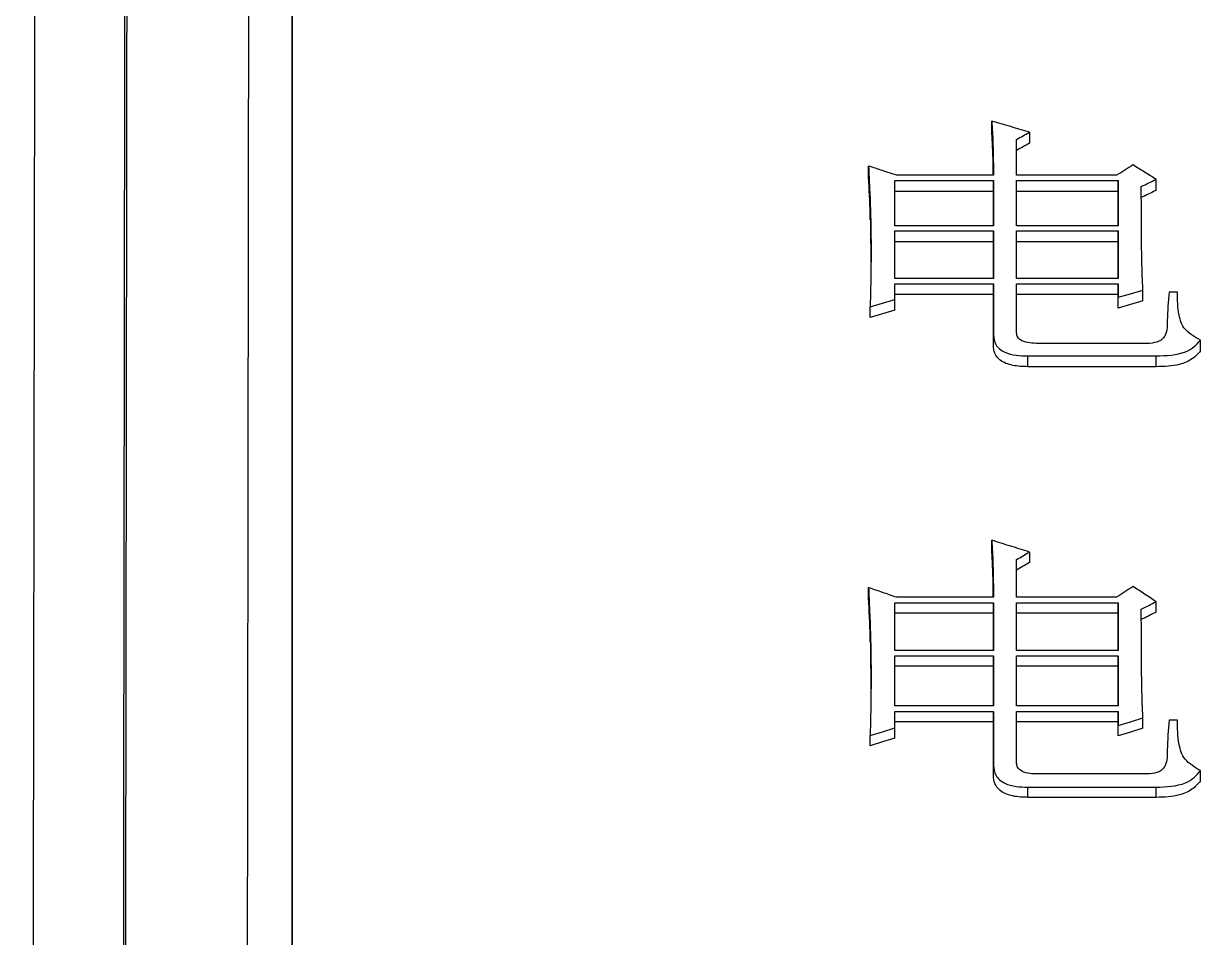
# Model space of a CAD drawing. Header units: millimetres. Extents: x 2016 to 4452, y 736 to 2459.
# Drawn here: x 2581.51 to 2589.25, y 2276.86 to 2282.88 of the extents above; entities that cross this region are included whole.
import ezdxf

# ---------------------------------------------------------------- set-up
doc = ezdxf.new("R2010")
doc.units = ezdxf.units.MM

msp = doc.modelspace()

# ---------------------------------------------------------------- linework, layer by layer
at = {"color": 7, "linetype": 'Continuous', "lineweight": 25}
for p, q in [((2587.8804, 2282.1607), (2587.8804, 2282.2336)), ((2588.1292, 2282.1597), (2588.1292, 2282.087)), ((2588.0426, 2281.8766), (2588.0426, 2282.1126)), ((2587.0691, 2281.8649), (2587.0691, 2281.9374)), ((2587.2421, 2281.8428), (2587.8912, 2281.8428)), ((2587.2421, 2281.5443), (2587.2421, 2281.8428)), ((2587.8912, 2281.8766), (2587.253, 2281.8766)), ((2587.8912, 2281.8428), (2587.8912, 2281.5443)), ((2587.8912, 2281.7705), (2587.8912, 2281.8428)), ((2588.7025, 2281.8766), (2588.0426, 2281.8766)), ((2588.0426, 2281.8428), (2588.7133, 2281.8427)), ((2588.0426, 2281.5443), (2588.0426, 2281.8428)), ((2588.7133, 2281.8427), (2588.7133, 2281.5443)), ((2588.7133, 2281.7704), (2588.7133, 2281.8427)), ((2588.9621, 2281.7772), (2588.9621, 2281.8495)), ((2587.8912, 2281.7705), (2587.2421, 2281.7705)), ((2587.8912, 2281.5443), (2587.8912, 2281.7705)), ((2588.7133, 2281.7704), (2588.0426, 2281.7705)), ((2588.7133, 2281.5443), (2588.7133, 2281.7704)), ((2587.0808, 2281.5856), (2587.0846, 2281.2678)), ((2587.8912, 2281.5443), (2587.2421, 2281.5443)), ((2587.2421, 2281.5102), (2587.8912, 2281.5102)), ((2587.2421, 2281.1961), (2587.2421, 2281.5102)), ((2587.8912, 2281.5102), (2587.8912, 2281.1961)), ((2587.8912, 2281.4384), (2587.8912, 2281.5102)), ((2588.7133, 2281.5443), (2588.0426, 2281.5443)), ((2588.0426, 2281.5102), (2588.7133, 2281.5102)), ((2588.0426, 2281.1961), (2588.0426, 2281.5102)), ((2588.7133, 2281.5102), (2588.7133, 2281.1961)), ((2588.7133, 2281.4384), (2588.7133, 2281.5102)), ((2587.8912, 2281.4384), (2587.2421, 2281.4384)), ((2587.8912, 2281.1961), (2587.8912, 2281.4384)), ((2588.7133, 2281.4384), (2588.0426, 2281.4384)), ((2588.7133, 2281.1961), (2588.7133, 2281.4384)), ((2587.8912, 2281.1961), (2587.2421, 2281.1961)), ((2588.7133, 2281.1961), (2588.0426, 2281.1961)), ((2587.2421, 2281.1619), (2587.8912, 2281.1619)), ((2587.2421, 2281.059), (2587.2421, 2281.1619)), ((2587.8912, 2281.1619), (2587.8912, 2280.825)), ((2587.8912, 2281.0904), (2587.8912, 2281.1619)), ((2588.0426, 2281.1619), (2588.7133, 2281.1619)), ((2588.0426, 2280.8457), (2588.0426, 2281.1619)), ((2588.7133, 2281.1619), (2588.7133, 2281.0727)), ((2588.7133, 2281.0904), (2588.7133, 2281.1619)), ((2588.8756, 2281.0494), (2588.8756, 2281.1207)), ((2587.8912, 2281.0904), (2587.2421, 2281.0904)), ((2587.2421, 2280.9877), (2587.2421, 2281.059)), ((2587.8912, 2280.754), (2587.8912, 2281.0904)), ((2588.7133, 2281.0904), (2588.0426, 2281.0904)), ((2588.7133, 2281.0014), (2588.7133, 2281.0904)), ((2588.7133, 2281.0014), (2588.7133, 2281.0727)), ((2589.1027, 2281.107), (2589.0486, 2281.107)), ((2587.0799, 2280.9397), (2587.0799, 2281.0109)), ((2587.8912, 2280.754), (2587.8912, 2280.825)), ((2588.9191, 2280.7698), (2588.1724, 2280.7698)), ((2589.2542, 2280.7195), (2589.2542, 2280.7905)), ((2588.1184, 2280.616), (2588.1184, 2280.6868)), ((2588.1184, 2280.6868), (2588.9621, 2280.6868)), ((2588.9621, 2280.616), (2588.9621, 2280.6868)), ((2588.9621, 2280.616), (2588.1184, 2280.616)), ((2587.8804, 2279.4041), (2587.8804, 2279.4733)), ((2588.0426, 2279.0976), (2588.0426, 2279.346)), ((2588.1292, 2279.3955), (2588.1292, 2279.3264)), ((2587.0691, 2279.0927), (2587.0691, 2279.1616)), ((2587.8912, 2279.0976), (2587.253, 2279.0976)), ((2588.7025, 2279.0976), (2588.0426, 2279.0976)), ((2587.2422, 2279.062), (2587.8912, 2279.062)), ((2587.2422, 2278.7481), (2587.2422, 2279.062)), ((2587.8912, 2279.062), (2587.8912, 2278.7481)), ((2587.8912, 2278.9933), (2587.8912, 2279.062)), ((2588.0426, 2279.062), (2588.7133, 2279.062)), ((2588.0426, 2278.7481), (2588.0426, 2279.062)), ((2588.7133, 2279.062), (2588.7133, 2278.7481)), ((2588.7133, 2278.9933), (2588.7133, 2279.062)), ((2588.9621, 2279.0004), (2588.9621, 2279.0691)), ((2587.8912, 2278.9933), (2587.2422, 2278.9933)), ((2587.8912, 2278.7481), (2587.8912, 2278.9933)), ((2588.7133, 2278.9933), (2588.0426, 2278.9933)), ((2588.7133, 2278.7481), (2588.7133, 2278.9933)), ((2587.0807, 2278.8036), (2587.0846, 2278.4553)), ((2587.8912, 2278.7481), (2587.2422, 2278.7481)), ((2587.2422, 2278.7123), (2587.8912, 2278.7123)), ((2587.2422, 2278.3822), (2587.2422, 2278.7123)), ((2587.8912, 2278.7123), (2587.8912, 2278.3821)), ((2587.8912, 2278.6441), (2587.8912, 2278.7123)), ((2588.7133, 2278.7481), (2588.0426, 2278.7481)), ((2588.0426, 2278.7123), (2588.7133, 2278.7123)), ((2588.0426, 2278.3821), (2588.0426, 2278.7123)), ((2588.7133, 2278.7123), (2588.7133, 2278.3821)), ((2588.7133, 2278.6441), (2588.7133, 2278.7123)), ((2587.8912, 2278.6441), (2587.2422, 2278.6441)), ((2587.8912, 2278.3821), (2587.8912, 2278.6441)), ((2588.7133, 2278.6441), (2588.0426, 2278.6441)), ((2588.7133, 2278.3821), (2588.7133, 2278.6441)), ((2587.8912, 2278.3821), (2587.2422, 2278.3822)), ((2587.2422, 2278.3462), (2587.8912, 2278.3462)), ((2587.2422, 2278.238), (2587.2422, 2278.3462)), ((2587.8912, 2278.3462), (2587.8912, 2277.9923)), ((2587.8912, 2278.2784), (2587.8912, 2278.3462)), ((2588.7133, 2278.3821), (2588.0426, 2278.3821)), ((2588.0426, 2278.3462), (2588.7133, 2278.3461)), ((2588.0427, 2278.014), (2588.0426, 2278.3462)), ((2588.7133, 2278.3461), (2588.7133, 2278.2525)), ((2588.7133, 2278.2784), (2588.7133, 2278.3461)), ((2587.8912, 2278.2784), (2587.2422, 2278.2784)), ((2587.8912, 2277.925), (2587.8912, 2278.2784)), ((2588.7133, 2278.2784), (2588.0426, 2278.2784)), ((2588.7133, 2278.1848), (2588.7133, 2278.2784)), ((2588.7133, 2278.1848), (2588.7133, 2278.2525)), ((2588.8756, 2278.2352), (2588.8756, 2278.3029)), ((2589.1028, 2278.2885), (2589.0487, 2278.2885)), ((2587.0799, 2278.12), (2587.0799, 2278.1875)), ((2587.2422, 2278.1704), (2587.2422, 2278.238)), ((2587.8912, 2277.925), (2587.8912, 2277.9923)), ((2588.9191, 2277.9343), (2588.1725, 2277.9343)), ((2589.2542, 2277.8888), (2589.2542, 2277.9561)), ((2588.1184, 2277.7802), (2588.1184, 2277.8473)), ((2588.1184, 2277.8473), (2588.9621, 2277.8473)), ((2588.9621, 2277.7802), (2588.1184, 2277.7802)), ((2588.9621, 2277.7802), (2588.9621, 2277.8473))]:
    msp.add_line(p, q, dxfattribs=at)
at = {"color": 7, "linetype": 'Continuous', "lineweight": 25, "flags": 128}
for points in [[(2588.7133, 2281.0727), (2588.7944, 2281.0967), (2588.8756, 2281.1207)], [(2587.0799, 2281.0109), (2587.161, 2281.0349), (2587.2421, 2281.059)], [(2588.8756, 2281.0494), (2588.7944, 2281.0254), (2588.7133, 2281.0014)], [(2587.2421, 2280.9877), (2587.161, 2280.9637), (2587.0799, 2280.9397)], [(2588.7133, 2278.2525), (2588.7945, 2278.2777), (2588.8756, 2278.3029)], [(2587.0799, 2278.1875), (2587.161, 2278.2128), (2587.2422, 2278.238)], [(2587.2422, 2278.1704), (2587.161, 2278.1452), (2587.0799, 2278.12)], [(2588.8756, 2278.2352), (2588.7945, 2278.21), (2588.7133, 2278.1848)]]:
    msp.add_lwpolyline(points, dxfattribs=at)
at = {"color": 7, "linetype": 'Continuous', "lineweight": 25}
for points, knots in [([(2583.2737, 2302.1156), (2583.2737, 2302.0115), (2583.2737, 2301.4908), (2583.2738, 2300.1239), (2583.2738, 2297.964), (2583.2739, 2295.3456), (2583.2739, 2292.883), (2583.274, 2289.3752), (2583.274, 2286.2323), (2583.274, 2281.9172), (2583.2741, 2277.2301), (2583.2741, 2272.0979), (2583.2742, 2266.6744), (2583.2742, 2262.1157), (2583.2743, 2256.1932), (2583.2743, 2251.2874), (2583.2744, 2244.6085), (2583.2745, 2240.3157), (2583.2746, 2237.3146)], [0, 0, 0, 0, 0.020124, 0.100733, 0.181328, 0.221587, 0.302184, 0.342442, 0.423039, 0.463298, 0.543894, 0.624491, 0.664749, 0.745346, 0.785604, 0.8662, 0.906458, 1, 1, 1, 1]), ([(2583.2741, 2271.0256), (2583.2741, 2272.2103), (2583.2741, 2274.4638), (2583.2741, 2278.5041), (2583.274, 2282.2116), (2583.274, 2286.4463), (2583.274, 2289.5202), (2583.2739, 2292.9324), (2583.2739, 2295.9099), (2583.2738, 2298.2533), (2583.2737, 2300.1937), (2583.2737, 2300.9275), (2583.2736, 2301.4243)], [0, 0, 0, 0, 0.072858, 0.13859, 0.270184, 0.335916, 0.467513, 0.533245, 0.664841, 0.796434, 0.862166, 1, 1, 1, 1]), ([(2581.605, 2301.1675), (2581.6051, 2301.1959), (2581.6055, 2301.2843), (2581.6041, 2300.298), (2581.6012, 2298.2851), (2581.5965, 2295.2224), (2581.5913, 2291.8341), (2581.5862, 2288.4967), (2581.5816, 2285.4271), (2581.576, 2281.7837), (2581.5695, 2277.5129), (2581.5623, 2272.8672), (2581.5545, 2267.9204), (2581.5463, 2262.7501), (2581.5373, 2257.0657), (2581.5274, 2250.8687), (2581.5167, 2244.1849), (2581.5092, 2239.4942), (2581.5054, 2237.1001)], [0, 0, 0, 0, 0.039342, 0.122943, 0.206183, 0.289063, 0.371582, 0.416612, 0.465601, 0.518547, 0.575452, 0.636313, 0.690059, 0.746552, 0.805793, 0.867782, 0.932518, 1, 1, 1, 1]), ([(2582.1103, 2236.9646), (2582.1149, 2240.2638), (2582.124, 2246.8623), (2582.1369, 2256.2924), (2582.149, 2265.173), (2582.16, 2273.3306), (2582.1697, 2280.6311), (2582.178, 2286.9483), (2582.1847, 2292.1726), (2582.1897, 2296.2208), (2582.1925, 2298.6247), (2582.1939, 2299.9382), (2582.1941, 2300.2597), (2582.1942, 2300.4205)], [0, 0, 0, 0, 0.0981345, 0.196269, 0.2944034, 0.3925379, 0.4906723, 0.5888066, 0.686941, 0.7850753, 0.8832097, 0.9416048, 1, 1, 1, 1]), ([(2582.1243, 2236.9159), (2582.1276, 2239.3015), (2582.1341, 2244.0081), (2582.1434, 2250.7574), (2582.152, 2257.1), (2582.16, 2262.9951), (2582.1674, 2268.4257), (2582.1751, 2274.1587), (2582.1828, 2279.9274), (2582.19, 2285.4077), (2582.1958, 2289.8748), (2582.2002, 2293.3977), (2582.2035, 2296.0607), (2582.2057, 2297.96), (2582.207, 2299.191), (2582.2075, 2299.7058), (2582.2075, 2299.8557), (2582.2075, 2299.8805)], [0, 0, 0, 0, 0.07139, 0.140843, 0.208359, 0.273937, 0.337578, 0.399281, 0.488173, 0.572709, 0.652888, 0.72871, 0.800173, 0.867277, 0.930021, 0.988406, 1, 1, 1, 1]), ([(2583.0056, 2299.0975), (2583.0056, 2299.0046), (2583.0055, 2298.8347), (2583.0051, 2298.3871), (2583.0046, 2297.8466), (2583.0038, 2297.1707), (2583.0029, 2296.3631), (2583.0018, 2295.4231), (2583.0005, 2294.3515), (2582.9984, 2292.642), (2582.995, 2289.9558), (2582.9899, 2285.806), (2582.9832, 2280.5897), (2582.9758, 2274.9828), (2582.9682, 2269.3056), (2582.9608, 2263.8385), (2582.9525, 2257.8256), (2582.9435, 2251.278), (2582.9338, 2244.2352), (2582.9269, 2239.2928), (2582.9234, 2236.7788)], [0, 0, 0, 0, 0.037781, 0.069081, 0.100468, 0.131943, 0.163506, 0.195157, 0.226895, 0.258722, 0.330934, 0.408983, 0.49287, 0.582593, 0.645672, 0.711347, 0.779618, 0.850484, 0.923944, 1, 1, 1, 1]), ([(2587.8804, 2282.2336), (2587.8831, 2282.1849), (2587.8879, 2282.1012), (2587.8904, 2281.9821), (2587.8909, 2281.9118), (2587.8912, 2281.8766)], [0, 0, 0, 0, 0.41049, 0.705225, 1, 1, 1, 1]), ([(2588.1292, 2282.1597), (2588.0877, 2282.172), (2588.0048, 2282.1966), (2587.9218, 2282.2212), (2587.8804, 2282.2336)], [0, 0, 0, 0, 0.499999, 1, 1, 1, 1]), ([(2587.8903, 2281.8766), (2587.8901, 2281.9014), (2587.8897, 2281.9614), (2587.8864, 2282.0561), (2587.8824, 2282.1259), (2587.8804, 2282.1607)], [0, 0, 0, 0, 0.261526, 0.630722, 1, 1, 1, 1]), ([(2588.0426, 2282.1126), (2588.057, 2282.1204), (2588.0859, 2282.1361), (2588.1147, 2282.1518), (2588.1292, 2282.1597)], [0, 0, 0, 0, 0.500001, 1, 1, 1, 1]), ([(2588.1292, 2282.087), (2588.1147, 2282.0791), (2588.0859, 2282.0635), (2588.057, 2282.0478), (2588.0426, 2282.0399)], [0, 0, 0, 0, 0.499999, 1, 1, 1, 1]), ([(2587.0691, 2281.9374), (2587.0713, 2281.8891), (2587.078, 2281.7442), (2587.0861, 2281.5174), (2587.0852, 2281.2568), (2587.0817, 2281.0929), (2587.0799, 2281.0109)], [0, 0, 0, 0, 0.157705, 0.473128, 0.736533, 1, 1, 1, 1]), ([(2587.253, 2281.8766), (2587.2223, 2281.8867), (2587.161, 2281.907), (2587.0997, 2281.9272), (2587.0691, 2281.9374)], [0, 0, 0, 0, 0.5, 1, 1, 1, 1]), ([(2588.8107, 2281.9441), (2588.7926, 2281.9329), (2588.7566, 2281.9103), (2588.7205, 2281.8878), (2588.7025, 2281.8766)], [0, 0, 0, 0, 0.499999, 1, 1, 1, 1]), ([(2588.9621, 2281.8495), (2588.9369, 2281.8653), (2588.8864, 2281.8968), (2588.8359, 2281.9284), (2588.8107, 2281.9441)], [0, 0, 0, 0, 0.499999, 1, 1, 1, 1]), ([(2587.0804, 2281.5836), (2587.0801, 2281.5968), (2587.0781, 2281.691), (2587.0732, 2281.7845), (2587.0691, 2281.8649)], [0, 0, 0, 0, 0.139908, 1, 1, 1, 1]), ([(2588.8647, 2281.8021), (2588.881, 2281.81), (2588.9134, 2281.8258), (2588.9459, 2281.8416), (2588.9621, 2281.8495)], [0, 0, 0, 0, 0.5, 1, 1, 1, 1]), ([(2588.8756, 2281.1207), (2588.8736, 2281.1605), (2588.8714, 2281.2052), (2588.8693, 2281.2697), (2588.8681, 2281.3342), (2588.8665, 2281.4134), (2588.8661, 2281.4925), (2588.8656, 2281.5418), (2588.8655, 2281.5764), (2588.8653, 2281.5961), (2588.8653, 2281.6084), (2588.8653, 2281.6183), (2588.8652, 2281.6281), (2588.8652, 2281.638), (2588.8651, 2281.6503), (2588.8651, 2281.6601), (2588.8651, 2281.6724), (2588.865, 2281.6823), (2588.865, 2281.6946), (2588.865, 2281.7044), (2588.8649, 2281.7143), (2588.8649, 2281.7241), (2588.8649, 2281.7339), (2588.8649, 2281.7462), (2588.8648, 2281.7548), (2588.8648, 2281.7634), (2588.8648, 2281.7683), (2588.8648, 2281.7745), (2588.8648, 2281.7794), (2588.8648, 2281.7843), (2588.8648, 2281.7891), (2588.8648, 2281.7951), (2588.8647, 2281.7998), (2588.8647, 2281.8021)], [0, 0, 0, 0, 0.174064, 0.195822, 0.282854, 0.456917, 0.543949, 0.63098, 0.674496, 0.696254, 0.718011, 0.72889, 0.739769, 0.761527, 0.772406, 0.794164, 0.805043, 0.826801, 0.83768, 0.859437, 0.870316, 0.881195, 0.902953, 0.913832, 0.93559, 0.941029, 0.951908, 0.957348, 0.968227, 0.973666, 0.979105, 0.989553, 1, 1, 1, 1]), ([(2588.9621, 2281.7772), (2588.9459, 2281.7693), (2588.9134, 2281.7536), (2588.881, 2281.7378), (2588.8647, 2281.7299)], [0, 0, 0, 0, 0.499998, 1, 1, 1, 1]), ([(2589.0486, 2281.107), (2589.0427, 2281.0452), (2589.0338, 2280.9514), (2589.0368, 2280.8456), (2589.0082, 2280.8), (2588.9746, 2280.7769), (2588.9408, 2280.7725), (2588.9191, 2280.7698)], [0, 0, 0, 0, 0.493108, 0.749094, 0.814101, 0.880835, 1, 1, 1, 1]), ([(2589.2542, 2280.7905), (2589.2161, 2280.8124), (2589.1412, 2280.8553), (2589.1042, 2280.9745), (2589.1033, 2281.0568), (2589.1027, 2281.107)], [0, 0, 0, 0, 0.287877, 0.565058, 1, 1, 1, 1]), ([(2587.8912, 2280.825), (2587.8932, 2280.8032), (2587.8974, 2280.7591), (2587.959, 2280.7085), (2588.0398, 2280.6892), (2588.092, 2280.6876), (2588.1184, 2280.6868)], [0, 0, 0, 0, 0.266734, 0.54095, 0.768753, 1, 1, 1, 1]), ([(2588.1724, 2280.7698), (2588.1537, 2280.7704), (2588.1167, 2280.7716), (2588.0687, 2280.7881), (2588.0448, 2280.817), (2588.0434, 2280.8362), (2588.0426, 2280.8457)], [0, 0, 0, 0, 0.293264, 0.577264, 0.790624, 1, 1, 1, 1]), ([(2588.1184, 2280.616), (2588.0848, 2280.6171), (2588.019, 2280.6193), (2587.9349, 2280.6509), (2587.895, 2280.703), (2587.8925, 2280.7371), (2587.8912, 2280.754)], [0, 0, 0, 0, 0.29371, 0.577274, 0.790365, 1, 1, 1, 1]), ([(2588.9621, 2280.6868), (2589.0302, 2280.6892), (2589.1243, 2280.6924), (2589.2154, 2280.7461), (2589.2414, 2280.7758), (2589.2542, 2280.7905)], [0, 0, 0, 0, 0.5701603, 0.7877126, 1, 1, 1, 1]), ([(2589.2542, 2280.7195), (2589.2374, 2280.7009), (2589.2033, 2280.6629), (2589.1003, 2280.6192), (2589.0149, 2280.6172), (2588.9621, 2280.616)], [0, 0, 0, 0, 0.2697831, 0.5484435, 1, 1, 1, 1]), ([(2587.8804, 2279.4733), (2587.8832, 2279.422), (2587.8879, 2279.334), (2587.8905, 2279.2087), (2587.891, 2279.1346), (2587.8912, 2279.0976)], [0, 0, 0, 0, 0.41049, 0.705225, 1, 1, 1, 1]), ([(2588.1292, 2279.3955), (2588.0877, 2279.4085), (2588.0048, 2279.4344), (2587.9218, 2279.4603), (2587.8804, 2279.4733)], [0, 0, 0, 0, 0.499999, 1, 1, 1, 1]), ([(2587.8904, 2279.0976), (2587.8902, 2279.1262), (2587.8898, 2279.1918), (2587.8864, 2279.2939), (2587.8824, 2279.3674), (2587.8804, 2279.4041)], [0, 0, 0, 0, 0.279289, 0.639605, 1, 1, 1, 1]), ([(2588.0426, 2279.346), (2588.0571, 2279.3542), (2588.0859, 2279.3708), (2588.1148, 2279.3873), (2588.1292, 2279.3955)], [0, 0, 0, 0, 0.500001, 1, 1, 1, 1]), ([(2588.1292, 2279.3264), (2588.1148, 2279.3182), (2588.0859, 2279.3017), (2588.0571, 2279.2852), (2588.0426, 2279.2769)], [0, 0, 0, 0, 0.4999995, 1, 1, 1, 1]), ([(2587.0691, 2279.1616), (2587.0713, 2279.1108), (2587.0781, 2278.9583), (2587.0861, 2278.7198), (2587.0852, 2278.4459), (2587.0817, 2278.2737), (2587.0799, 2278.1875)], [0, 0, 0, 0, 0.157705, 0.473128, 0.736533, 1, 1, 1, 1]), ([(2587.253, 2279.0976), (2587.2223, 2279.1083), (2587.161, 2279.1296), (2587.0997, 2279.1509), (2587.0691, 2279.1616)], [0, 0, 0, 0, 0.5, 1, 1, 1, 1]), ([(2588.8107, 2279.1687), (2588.7926, 2279.1568), (2588.7566, 2279.1331), (2588.7205, 2279.1094), (2588.7025, 2279.0976)], [0, 0, 0, 0, 0.499999, 1, 1, 1, 1]), ([(2588.9621, 2279.0691), (2588.9369, 2279.0857), (2588.8864, 2279.1189), (2588.8359, 2279.1521), (2588.8107, 2279.1687)], [0, 0, 0, 0, 0.499999, 1, 1, 1, 1]), ([(2587.0803, 2278.8013), (2587.0801, 2278.8137), (2587.078, 2278.9112), (2587.0733, 2279.0081), (2587.0691, 2279.0927)], [0, 0, 0, 0, 0.126532, 1, 1, 1, 1]), ([(2588.8648, 2279.0193), (2588.881, 2279.0276), (2588.9134, 2279.0442), (2588.9459, 2279.0608), (2588.9621, 2279.0691)], [0, 0, 0, 0, 0.5, 1, 1, 1, 1]), ([(2588.8756, 2278.3029), (2588.8736, 2278.3447), (2588.8714, 2278.3917), (2588.8694, 2278.4595), (2588.8681, 2278.5272), (2588.8665, 2278.6105), (2588.8661, 2278.6936), (2588.8657, 2278.7455), (2588.8655, 2278.7818), (2588.8654, 2278.8026), (2588.8653, 2278.8155), (2588.8653, 2278.8259), (2588.8652, 2278.8363), (2588.8652, 2278.8466), (2588.8651, 2278.8596), (2588.8651, 2278.8699), (2588.8651, 2278.8829), (2588.865, 2278.8932), (2588.865, 2278.9062), (2588.865, 2278.9165), (2588.865, 2278.9269), (2588.8649, 2278.9372), (2588.8649, 2278.9476), (2588.8649, 2278.9605), (2588.8649, 2278.9695), (2588.8648, 2278.9786), (2588.8648, 2278.9837), (2588.8648, 2278.9902), (2588.8648, 2278.9954), (2588.8648, 2279.0005), (2588.8648, 2279.0056), (2588.8648, 2279.0119), (2588.8648, 2279.0168), (2588.8648, 2279.0193)], [0, 0, 0, 0, 0.174064, 0.195822, 0.282854, 0.456917, 0.543949, 0.63098, 0.674496, 0.696253, 0.718011, 0.72889, 0.739769, 0.761527, 0.772406, 0.794164, 0.805043, 0.8268, 0.837679, 0.859437, 0.870316, 0.881195, 0.902953, 0.913832, 0.93559, 0.941029, 0.951908, 0.957347, 0.968226, 0.973666, 0.979105, 0.989553, 1, 1, 1, 1]), ([(2588.9621, 2279.0004), (2588.9459, 2278.9921), (2588.9134, 2278.9756), (2588.881, 2278.959), (2588.8648, 2278.9507)], [0, 0, 0, 0, 0.499998, 1, 1, 1, 1]), ([(2589.0487, 2278.2885), (2589.0428, 2278.2236), (2589.0338, 2278.125), (2589.0368, 2278.014), (2589.0083, 2277.9662), (2588.9747, 2277.9418), (2588.9408, 2277.9372), (2588.9191, 2277.9343)], [0, 0, 0, 0, 0.493123, 0.748949, 0.813909, 0.880596, 1, 1, 1, 1]), ([(2589.2542, 2277.9561), (2589.2161, 2277.9791), (2589.1412, 2278.0242), (2589.1042, 2278.1494), (2589.1033, 2278.2357), (2589.1028, 2278.2885)], [0, 0, 0, 0, 0.287877, 0.565058, 1, 1, 1, 1]), ([(2588.1725, 2277.9343), (2588.1537, 2277.935), (2588.1167, 2277.9363), (2588.0687, 2277.9536), (2588.0449, 2277.9839), (2588.0434, 2278.004), (2588.0427, 2278.014)], [0, 0, 0, 0, 0.293264, 0.577264, 0.790624, 1, 1, 1, 1]), ([(2587.8912, 2277.9923), (2587.8933, 2277.9695), (2587.8974, 2277.9232), (2587.959, 2277.87), (2588.0398, 2277.8497), (2588.092, 2277.8481), (2588.1184, 2277.8473)], [0, 0, 0, 0, 0.266734, 0.54095, 0.768753, 1, 1, 1, 1]), ([(2588.9621, 2277.8473), (2589.0302, 2277.8497), (2589.1244, 2277.8531), (2589.2154, 2277.9095), (2589.2414, 2277.9407), (2589.2542, 2277.9561)], [0, 0, 0, 0, 0.57016, 0.787713, 1, 1, 1, 1]), ([(2588.1184, 2277.7802), (2588.0849, 2277.7813), (2588.019, 2277.7836), (2587.935, 2277.8168), (2587.8951, 2277.8715), (2587.8925, 2277.9073), (2587.8912, 2277.925)], [0, 0, 0, 0, 0.2937097, 0.577274, 0.7903653, 1, 1, 1, 1]), ([(2589.2542, 2277.8888), (2589.2374, 2277.8692), (2589.2033, 2277.8294), (2589.1003, 2277.7834), (2589.0149, 2277.7814), (2588.9621, 2277.7802)], [0, 0, 0, 0, 0.2697831, 0.5484435, 1, 1, 1, 1])]:
    msp.add_open_spline(points, degree=3, knots=knots, dxfattribs=at)

doc.saveas('drawing.dxf')
